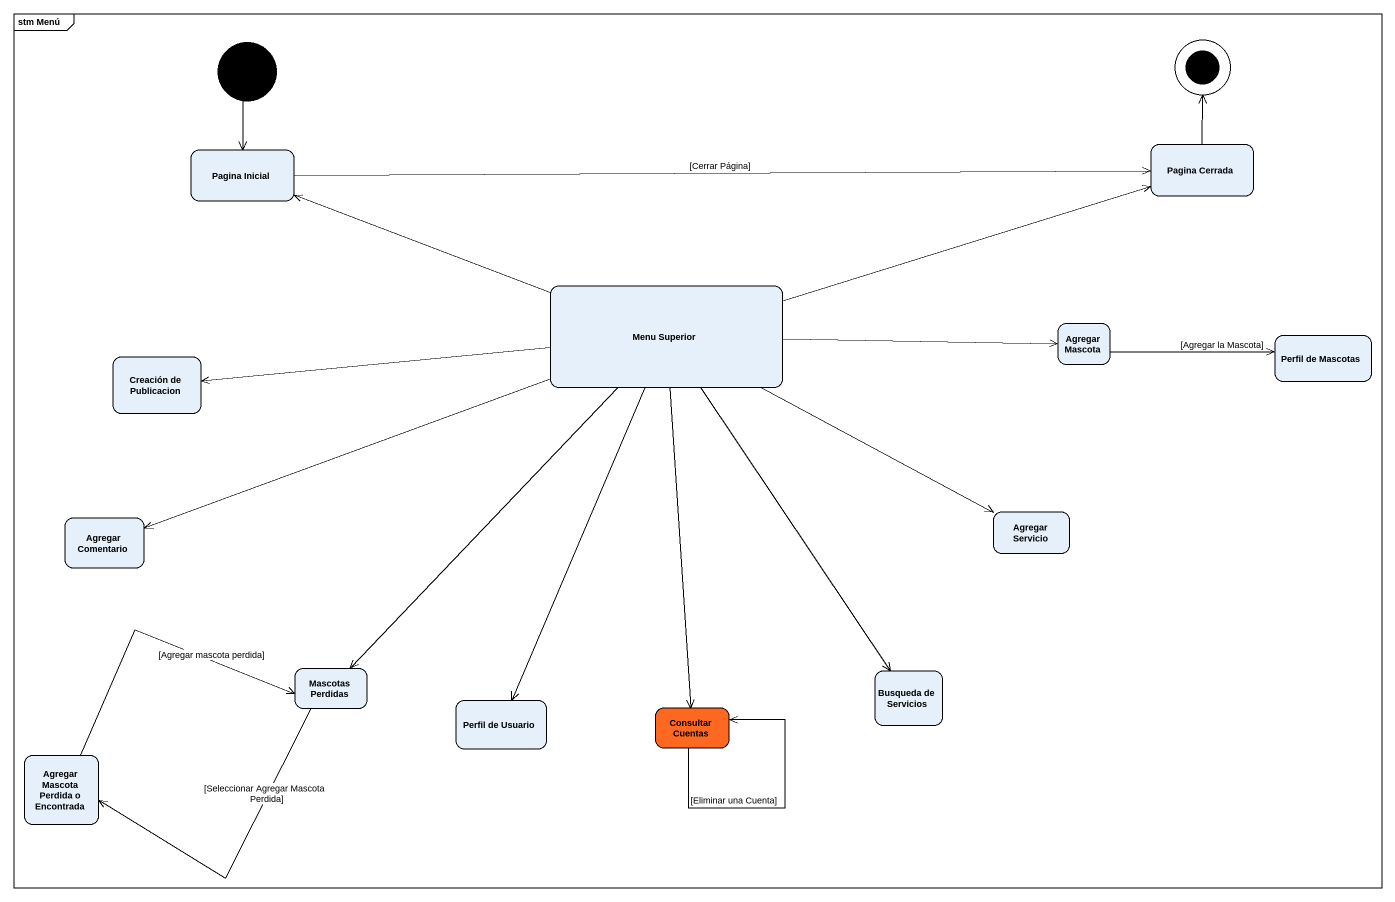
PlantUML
@startuml
mainframe stm Menú
hide empty description
state "Pagina Inicial" as Pagina_Inicial
state "Pagina Cerrada" as Pagina_Cerrada
state "Menu Superior" as Menu_Superior
state "Agregar Mascota" as Agregar_Mascota
state "Creación de Publicacion" as Creación_de_Publicacion
state "Perfil de Mascotas" as Perfil_de_Mascotas
state "Agregar Servicio" as Agregar_Servicio
state "Agregar Comentario" as Agregar_Comentario
state "Mascotas Perdidas" as Mascotas_Perdidas
state "Busqueda de Servicios" as Busqueda_de_Servicios
state "Perfil de Usuario" as Perfil_de_Usuario
state "Consultar Cuentas" as Consultar_Cuentas #FF6820
state "Agregar Mascota Perdida o Encontrada" as Agregar_Mascota_Perdida_o
[*] --> Pagina_Inicial
Pagina_Inicial -right-> Pagina_Cerrada : [Cerrar Página]
Menu_Superior -left-> Pagina_Inicial
Menu_Superior -right-> Pagina_Cerrada
Menu_Superior -right-> Agregar_Mascota
Menu_Superior -left-> Creación_de_Publicacion
Menu_Superior -right-> Agregar_Servicio
Menu_Superior -left-> Agregar_Comentario
Menu_Superior --> Mascotas_Perdidas
Menu_Superior --> Busqueda_de_Servicios
Menu_Superior --> Perfil_de_Usuario
Menu_Superior --> Consultar_Cuentas
Agregar_Mascota -right-> Perfil_de_Mascotas : [Agregar la Mascota]
Mascotas_Perdidas -left-> Agregar_Mascota_Perdida_o : [Seleccionar Agregar Mascota Perdida]
Consultar_Cuentas --> Consultar_Cuentas : [Eliminar una Cuenta]
Agregar_Mascota_Perdida_o -right-> Mascotas_Perdidas : [Agregar mascota perdida]
Pagina_Cerrada -up-> [*]
@enduml
